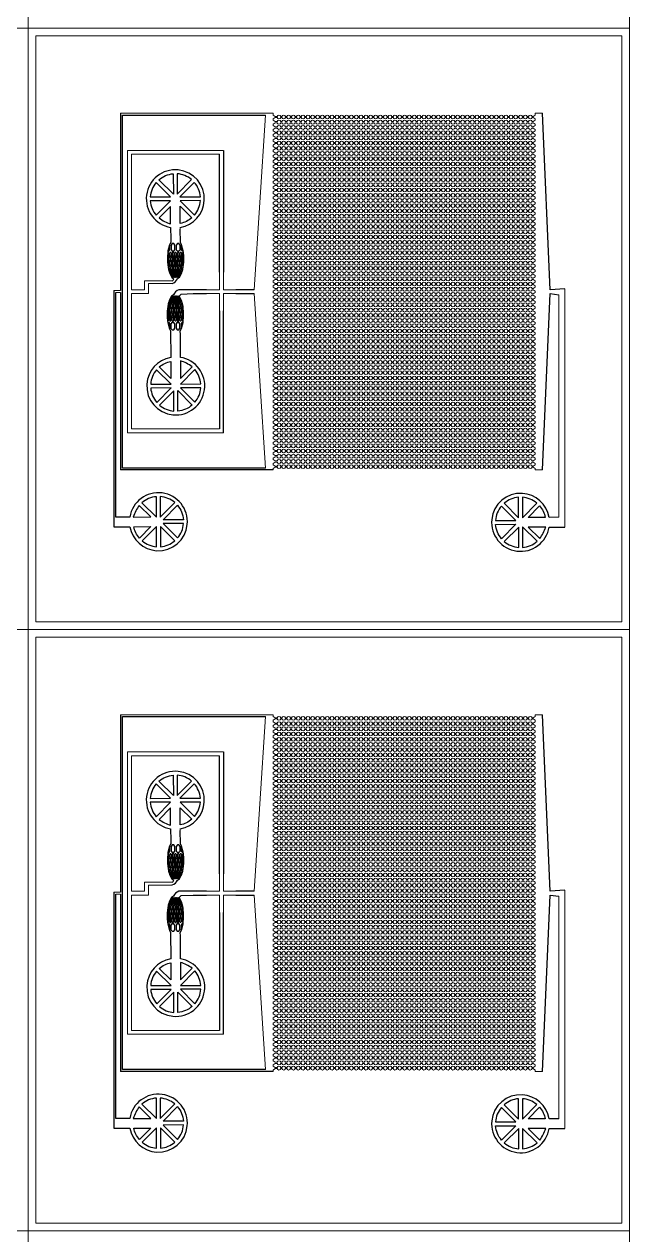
# Model space of a CAD drawing. Extents: x 4056 to 105656, y 4120 to 105720.
# Drawn here: x 23536 to 39093, y 39020 to 70333 of the extents above; entities that cross this region are included whole.
import ezdxf

# ---------------------------------------------------------------- set-up
doc = ezdxf.new("R2010")
doc.units = 13
doc.header["$MEASUREMENT"] = 0
doc.layers.add('Main Layer', color=7, linetype='Continuous', lineweight=0)

# ---------------------------------------------------------------- blocks, each defined once
blk = doc.blocks.new('*U125')
at = {"lineweight": 0}
for p, q in [((48, 15), (77, 15)), ((48, -15), (77, -15))]:
    blk.add_line(p, q, dxfattribs=at)
for start, end in [(17.4576, 162.5424), (197.4576, 342.5424)]:
    blk.add_arc((0, 0), 50, start, end, dxfattribs=at)
blk = doc.blocks.new('*U126')
at = {"color": 0, "linetype": 'ByBlock', "lineweight": -2, "transparency": 16777216}
for p in [(0, 0), (125, 0), (250, 0), (375, 0), (500, 0), (625, 0), (750, 0), (875, 0), (1000, 0), (1125, 0), (1250, 0), (1375, 0), (1500, 0), (1625, 0), (1750, 0), (1875, 0), (2000, 0), (2125, 0), (2250, 0), (2375, 0), (2500, 0), (2625, 0), (2750, 0), (2875, 0), (3000, 0), (3125, 0), (3250, 0), (3375, 0), (3500, 0), (3625, 0), (3750, 0), (3875, 0), (4000, 0), (4125, 0), (4250, 0), (4375, 0), (4500, 0), (4625, 0), (4750, 0), (4875, 0), (5000, 0), (5125, 0), (5250, 0), (5375, 0), (5500, 0), (5625, 0), (5750, 0), (5875, 0), (6000, 0), (6125, 0), (6250, 0), (6375, 0), (6500, 0)]:
    blk.add_blockref('*U125', p, dxfattribs=at)
blk = doc.blocks.new('*U123')
at = {"lineweight": 0}
for p, q in [((-148, -355), (-98, -390)), ((-148, -455), (-98, -420)), ((-148, -490), (-148, -455)), ((-48, -390), (-98, -390)), ((-48, -420), (-98, -420)), ((6627, -355), (6577, -390)), ((6627, -455), (6577, -420)), ((6627, -490), (6627, -455))]:
    blk.add_line(p, q, dxfattribs=at)
blk.add_blockref('*U126', (0, -405), dxfattribs=at)
blk = doc.blocks.new('*U124')
at = {"color": 0, "linetype": 'ByBlock', "lineweight": -2, "transparency": 16777216}
for p in [(0, 9045), (0, 8910), (0, 8775), (0, 8640), (0, 8505), (0, 8370), (0, 8235), (0, 8100), (0, 7965), (0, 7830), (0, 7695), (0, 7560), (0, 7425), (0, 7290), (0, 7155), (0, 7020), (0, 6885), (0, 6750), (0, 6615), (0, 6480), (0, 6345), (0, 6210), (0, 6075), (0, 5940), (0, 5805), (0, 5670), (0, 5535), (0, 5400), (0, 5265), (0, 5130), (0, 4995), (0, 4860), (0, 4725), (0, 4590), (0, 4455), (0, 4320), (0, 4185), (0, 4050), (0, 3915), (0, 3780), (0, 3645), (0, 3510), (0, 3375), (0, 3240), (0, 3105), (0, 2970), (0, 2835), (0, 2700), (0, 2565), (0, 2430), (0, 2295), (0, 2160), (0, 2025), (0, 1890), (0, 1755), (0, 1620), (0, 1485), (0, 1350), (0, 1215), (0, 1080), (0, 945), (0, 810), (0, 675), (0, 540), (0, 405), (0, 270), (0, 135), (0, 0)]:
    blk.add_blockref('*U123', p, dxfattribs=at)
blk = doc.blocks.new('*U130')
at = {"lineweight": 0}
for p, q in [((48, 15), (77, 15)), ((48, -15), (77, -15))]:
    blk.add_line(p, q, dxfattribs=at)
for start, end in [(17.4576, 162.5424), (197.4576, 342.5424)]:
    blk.add_arc((0, 0), 50, start, end, dxfattribs=at)
blk = doc.blocks.new('*U131')
at = {"color": 0, "linetype": 'ByBlock', "lineweight": -2, "transparency": 16777216}
for p in [(0, 0), (125, 0), (250, 0), (375, 0), (500, 0), (625, 0), (750, 0), (875, 0), (1000, 0), (1125, 0), (1250, 0), (1375, 0), (1500, 0), (1625, 0), (1750, 0), (1875, 0), (2000, 0), (2125, 0), (2250, 0), (2375, 0), (2500, 0), (2625, 0), (2750, 0), (2875, 0), (3000, 0), (3125, 0), (3250, 0), (3375, 0), (3500, 0), (3625, 0), (3750, 0), (3875, 0), (4000, 0), (4125, 0), (4250, 0), (4375, 0), (4500, 0), (4625, 0), (4750, 0), (4875, 0), (5000, 0), (5125, 0), (5250, 0), (5375, 0), (5500, 0), (5625, 0), (5750, 0), (5875, 0), (6000, 0), (6125, 0), (6250, 0), (6375, 0), (6500, 0)]:
    blk.add_blockref('*U130', p, dxfattribs=at)
blk = doc.blocks.new('*U128')
at = {"lineweight": 0}
for p, q in [((-148, -355), (-98, -390)), ((-148, -455), (-98, -420)), ((-148, -490), (-148, -455)), ((-48, -390), (-98, -390)), ((-48, -420), (-98, -420)), ((6627, -355), (6577, -390)), ((6627, -455), (6577, -420)), ((6627, -490), (6627, -455))]:
    blk.add_line(p, q, dxfattribs=at)
blk.add_blockref('*U131', (0, -405), dxfattribs=at)
blk = doc.blocks.new('*U129')
at = {"color": 0, "linetype": 'ByBlock', "lineweight": -2, "transparency": 16777216}
for p in [(0, 9045), (0, 8910), (0, 8775), (0, 8640), (0, 8505), (0, 8370), (0, 8235), (0, 8100), (0, 7965), (0, 7830), (0, 7695), (0, 7560), (0, 7425), (0, 7290), (0, 7155), (0, 7020), (0, 6885), (0, 6750), (0, 6615), (0, 6480), (0, 6345), (0, 6210), (0, 6075), (0, 5940), (0, 5805), (0, 5670), (0, 5535), (0, 5400), (0, 5265), (0, 5130), (0, 4995), (0, 4860), (0, 4725), (0, 4590), (0, 4455), (0, 4320), (0, 4185), (0, 4050), (0, 3915), (0, 3780), (0, 3645), (0, 3510), (0, 3375), (0, 3240), (0, 3105), (0, 2970), (0, 2835), (0, 2700), (0, 2565), (0, 2430), (0, 2295), (0, 2160), (0, 2025), (0, 1890), (0, 1755), (0, 1620), (0, 1485), (0, 1350), (0, 1215), (0, 1080), (0, 945), (0, 810), (0, 675), (0, 540), (0, 405), (0, 270), (0, 135), (0, 0)]:
    blk.add_blockref('*U128', p, dxfattribs=at)

msp = doc.modelspace()

# ---------------------------------------------------------------- linework, layer by layer
at = {"lineweight": 0}
for p, q in [((23836, 54876), (23836, 70033)), ((38993, 70033), (23836, 70033)), ((38993, 54876), (38993, 70033)), ((26030, 68028), (29975, 68028)), ((29774, 67978), (29483, 63466)), ((29975, 67983), (29975, 68028)), ((36750, 67983), (36750, 68028)), ((36769, 68028), (36750, 68028)), ((36769, 68028), (36938, 68028)), ((28686, 67069), (26209, 67069)), ((26209, 67069), (26209, 63272)), ((28586, 66969), (26309, 66969)), ((26309, 66969), (26309, 63466)), ((27573, 65031), (27572, 65078)), ((28586, 63466), (28586, 63915)), ((28686, 63915), (28686, 63466)), ((26646, 63466), (26646, 63698)), ((27359, 63698), (26646, 63698)), ((27365, 63624), (26746, 63624)), ((26746, 63366), (26746, 63624)), ((25856, 63441), (26030, 63441)), ((25906, 63391), (26030, 63391)), ((26209, 59763), (26209, 63272)), ((26309, 63466), (26646, 63466)), ((26309, 59863), (26309, 63366)), ((26746, 63366), (26309, 63366)), ((28251, 63466), (28586, 63466)), ((28251, 63366), (28586, 63366)), ((28586, 62916), (28586, 63366)), ((28686, 63466), (29006, 63466)), ((28686, 63366), (29006, 63366)), ((28686, 63366), (28686, 62916)), ((29483, 63366), (29774, 58853)), ((37136, 63366), (37136, 63366)), ((37361, 63335), (37361, 57578)), ((37513, 63487), (37513, 57323)), ((28586, 59863), (26309, 59863)), ((28686, 59763), (26209, 59763)), ((36750, 58803), (36938, 58803)), ((38993, 54876), (23836, 54876)), ((23836, 39320), (23836, 54476)), ((38993, 54476), (23836, 54476)), ((38993, 39320), (38993, 54476)), ((26030, 52472), (29975, 52472)), ((29774, 52422), (29483, 47909)), ((29975, 52427), (29975, 52472)), ((36750, 52427), (36750, 52472)), ((36769, 52472), (36750, 52472)), ((36769, 52472), (36938, 52472)), ((28686, 51512), (26209, 51512)), ((26209, 51512), (26209, 47716)), ((28586, 51412), (26309, 51412)), ((26309, 51412), (26309, 47909)), ((27573, 49475), (27572, 49521)), ((28586, 47909), (28586, 48359)), ((28686, 48359), (28686, 47909)), ((26309, 47909), (26646, 47909)), ((26646, 47909), (26646, 48142)), ((27359, 48142), (26646, 48142)), ((27365, 48067), (26746, 48067)), ((26746, 47809), (26746, 48067)), ((28251, 47909), (28586, 47909)), ((28686, 47909), (29006, 47909)), ((37513, 47931), (37513, 41767)), ((25856, 47884), (26030, 47884)), ((25906, 47834), (26030, 47834)), ((26209, 44206), (26209, 47716)), ((26309, 44306), (26309, 47809)), ((26746, 47809), (26309, 47809)), ((28251, 47809), (28586, 47809)), ((28586, 47360), (28586, 47809)), ((28686, 47809), (29006, 47809)), ((28686, 47809), (28686, 47360)), ((29483, 47809), (29774, 43297)), ((37136, 47809), (37136, 47809)), ((37361, 47778), (37361, 42022)), ((28686, 44206), (26209, 44206)), ((28586, 44306), (26309, 44306)), ((36750, 43247), (36938, 43247)), ((38993, 39320), (23836, 39320))]:
    msp.add_line(p, q, dxfattribs=at)
for p, q in [((26030, 68028), (26030, 63441)), ((26080, 58853), (26080, 67978)), ((26080, 67978), (29774, 67978)), ((37136, 63466), (36938, 68028)), ((28686, 67069), (28686, 63915)), ((28586, 63915), (28586, 66969)), ((27323, 65077), (27324, 64781)), ((27574, 64689), (27573, 65031)), ((27294, 64629), (27252, 64468)), ((27324, 64688), (27294, 64629)), ((27324, 64781), (27324, 64688)), ((27606, 64630), (27574, 64689)), ((27649, 64470), (27606, 64630)), ((27248, 64428), (27239, 64328)), ((27239, 64328), (27239, 64196)), ((27239, 64196), (27248, 64096)), ((27252, 64468), (27248, 64428)), ((27653, 64430), (27649, 64470)), ((27663, 64330), (27653, 64430)), ((27656, 64098), (27664, 64198)), ((27664, 64198), (27663, 64330)), ((27248, 64096), (27255, 64060)), ((27255, 64060), (27270, 63980)), ((27270, 63980), (27276, 63958)), ((27276, 63958), (27290, 63914)), ((27290, 63914), (27296, 63898)), ((27296, 63898), (27310, 63866)), ((27597, 63867), (27611, 63899)), ((27611, 63899), (27616, 63916)), ((27616, 63916), (27629, 63960)), ((27629, 63960), (27635, 63982)), ((27635, 63982), (27650, 64062)), ((27650, 64062), (27656, 64098)), ((27310, 63866), (27353, 63785)), ((27353, 63785), (27404, 63750)), ((27504, 63751), (27554, 63787)), ((27554, 63787), (27597, 63867)), ((25856, 63441), (25856, 57334)), ((25906, 57584), (25906, 63391)), ((26030, 63391), (26030, 58803)), ((27344, 63300), (27301, 63220)), ((27394, 63337), (27344, 63300)), ((27875, 63466), (27533, 63464)), ((27545, 63302), (27597, 63354)), ((27588, 63222), (27545, 63302)), ((27597, 63354), (27905, 63366)), ((27975, 63466), (27875, 63466)), ((27905, 63366), (28251, 63366)), ((28251, 63466), (27975, 63466)), ((29483, 63466), (29006, 63466)), ((29006, 63366), (29483, 63366)), ((36938, 58803), (37136, 63366)), ((37513, 63487), (37136, 63466)), ((37136, 63366), (37361, 63335)), ((27242, 62989), (27233, 62889)), ((27248, 63025), (27242, 62989)), ((27263, 63105), (27248, 63025)), ((27268, 63128), (27263, 63105)), ((27282, 63172), (27268, 63128)), ((27287, 63188), (27282, 63172)), ((27301, 63220), (27287, 63188)), ((27602, 63190), (27588, 63222)), ((27608, 63173), (27602, 63190)), ((27621, 63130), (27608, 63173)), ((27627, 63107), (27621, 63130)), ((27643, 63027), (27627, 63107)), ((27649, 62991), (27643, 63027)), ((27659, 62891), (27649, 62991)), ((27233, 62889), (27235, 62757)), ((27235, 62757), (27245, 62657)), ((27245, 62657), (27249, 62617)), ((27646, 62619), (27650, 62659)), ((27650, 62659), (27659, 62759)), ((27659, 62759), (27659, 62891)), ((28586, 62916), (28586, 59863)), ((28686, 59763), (28686, 62916)), ((27249, 62617), (27292, 62457)), ((27292, 62457), (27323, 62398)), ((27323, 62398), (27327, 61714)), ((27573, 62400), (27604, 62458)), ((27574, 62307), (27573, 62400)), ((27604, 62458), (27646, 62619)), ((27577, 61715), (27574, 62307)), ((29975, 58803), (26030, 58803)), ((29774, 58853), (26080, 58853)), ((25856, 57334), (26268, 57336)), ((26266, 57586), (25906, 57584)), ((37361, 57578), (37112, 57577)), ((37113, 57327), (37513, 57323)), ((26030, 52472), (26030, 47884)), ((26080, 43297), (26080, 52422)), ((26080, 52422), (29774, 52422)), ((37136, 47909), (36938, 52472)), ((28586, 48359), (28586, 51412)), ((28686, 51512), (28686, 48359)), ((27323, 49520), (27324, 49225)), ((27574, 49133), (27573, 49475)), ((27324, 49225), (27324, 49132)), ((27248, 48872), (27239, 48772)), ((27252, 48912), (27248, 48872)), ((27294, 49073), (27252, 48912)), ((27324, 49132), (27294, 49073)), ((27606, 49074), (27574, 49133)), ((27649, 48914), (27606, 49074)), ((27653, 48874), (27649, 48914)), ((27663, 48774), (27653, 48874)), ((27239, 48772), (27239, 48640)), ((27239, 48640), (27248, 48540)), ((27248, 48540), (27255, 48504)), ((27650, 48506), (27656, 48542)), ((27656, 48542), (27664, 48642)), ((27664, 48642), (27663, 48774)), ((27255, 48504), (27270, 48424)), ((27270, 48424), (27276, 48402)), ((27276, 48402), (27290, 48358)), ((27290, 48358), (27296, 48341)), ((27296, 48341), (27310, 48309)), ((27310, 48309), (27353, 48229)), ((27353, 48229), (27404, 48194)), ((27504, 48194), (27554, 48231)), ((27554, 48231), (27597, 48311)), ((27597, 48311), (27611, 48343)), ((27611, 48343), (27616, 48359)), ((27616, 48359), (27629, 48403)), ((27629, 48403), (27635, 48426)), ((27635, 48426), (27650, 48506)), ((27875, 47909), (27533, 47908)), ((27975, 47909), (27875, 47909)), ((28251, 47909), (27975, 47909)), ((29483, 47909), (29006, 47909)), ((37513, 47931), (37136, 47909)), ((25856, 47884), (25856, 41778)), ((25906, 42028), (25906, 47834)), ((26030, 47834), (26030, 43247)), ((27282, 47615), (27268, 47572)), ((27287, 47632), (27282, 47615)), ((27301, 47664), (27287, 47632)), ((27344, 47744), (27301, 47664)), ((27394, 47780), (27344, 47744)), ((27545, 47746), (27597, 47798)), ((27588, 47666), (27545, 47746)), ((27602, 47633), (27588, 47666)), ((27597, 47798), (27905, 47809)), ((27608, 47617), (27602, 47633)), ((27621, 47573), (27608, 47617)), ((27905, 47809), (28251, 47809)), ((29006, 47809), (29483, 47809)), ((36938, 43247), (37136, 47809)), ((37136, 47809), (37361, 47778)), ((27242, 47433), (27233, 47333)), ((27233, 47333), (27235, 47201)), ((27248, 47469), (27242, 47433)), ((27263, 47549), (27248, 47469)), ((27268, 47572), (27263, 47549)), ((27627, 47551), (27621, 47573)), ((27643, 47471), (27627, 47551)), ((27649, 47435), (27643, 47471)), ((27659, 47335), (27649, 47435)), ((27659, 47203), (27659, 47335)), ((28586, 47360), (28586, 44306)), ((28686, 44206), (28686, 47360)), ((27235, 47201), (27245, 47101)), ((27245, 47101), (27249, 47061)), ((27249, 47061), (27292, 46901)), ((27604, 46902), (27646, 47063)), ((27646, 47063), (27650, 47103)), ((27650, 47103), (27659, 47203)), ((27292, 46901), (27323, 46842)), ((27323, 46842), (27327, 46158)), ((27573, 46843), (27604, 46902)), ((27574, 46750), (27573, 46843)), ((27577, 46159), (27574, 46750)), ((29975, 43247), (26030, 43247)), ((29774, 43297), (26080, 43297)), ((26266, 42029), (25906, 42028)), ((37361, 42022), (37112, 42020)), ((25856, 41778), (26268, 41779)), ((37113, 41770), (37513, 41767))]:
    msp.add_line(p, q)
for points in [[(23636, 85789), (39193, 85789), (39193, 70233), (23636, 70233)], [(8080, 70233), (23636, 70233), (23636, 54676), (8080, 54676)], [(23636, 70233), (39193, 70233), (39193, 54676), (23636, 54676)], [(8080, 54676), (23636, 54676), (23636, 39120), (8080, 39120)], [(23636, 54676), (39193, 54676), (39193, 39120), (23636, 39120)], [(23636, 39120), (39193, 39120), (39193, 23564), (23636, 23564)]]:
    msp.add_lwpolyline(points, close=True, dxfattribs=at)
for points in [[(27391, 66465), (27393, 65937), (27017, 66310), (27019, 66308, -0.159174), (27391, 66465, 3734.089472)], [(27491, 66465), (27493, 65938), (27864, 66312, 0.159174), (27491, 66465, -3734.089472)], [(26948, 66237, 0.159174), (26796, 65864), (27323, 65866), (26947, 66239), (26948, 66237)], [(27935, 66242), (27564, 65867), (28092, 65870, 0.159174), (27935, 66242, 0.000114)], [(26952, 65391), (27323, 65766), (26796, 65764, 0.159174), (26952, 65391, -0.000581)], [(27940, 65396, 0.159174), (28092, 65770), (27565, 65767), (27940, 65396)], [(27322, 65168), (27320, 65620), (27023, 65321, 0.092093), (27322, 65168, 1291.273736)], [(27572, 65179), (27570, 65622), (27869, 65325, -0.129437), (27572, 65179, 5438.346978)], [(26960, 61395, 0.159174), (26807, 61022), (27334, 61024), (26960, 61395)], [(27327, 61612), (27329, 61170), (27030, 61467, -0.129437), (27327, 61612, 5438.346978)], [(27947, 61400), (27576, 61026), (28103, 61028, 0.159174), (27947, 61400, -0.000581)], [(27577, 61624), (27579, 61171), (27876, 61471, 0.092093), (27577, 61624, 1291.273736)], [(26964, 60550), (27335, 60924), (26808, 60922, 0.159174), (26964, 60550, 0.000114)], [(27409, 60327), (27406, 60854), (27035, 60479, 0.159174), (27409, 60327, -3734.089472)], [(27509, 60327), (27506, 60855), (27882, 60482), (27881, 60483, -0.159174), (27509, 60327, 3734.089472)], [(27951, 60555, 0.159174), (28104, 60928), (27576, 60926), (27952, 60553), (27951, 60555)], [(26581, 57956), (26956, 57585), (26953, 58112, 0.159174), (26581, 57956, -0.000581)], [(27427, 57960, 0.159174), (27053, 58113), (27056, 57585), (27428, 57961), (27427, 57960)], [(35947, 57940), (36322, 57569), (36319, 58096, 0.159174), (35947, 57940, 0.000114)], [(36793, 57944, 0.159174), (36419, 58096), (36422, 57569), (36793, 57944)], [(26358, 57586), (26810, 57588), (26511, 57885, 0.092093), (26358, 57586, 1291.273736)], [(27654, 57517), (27127, 57515), (27499, 57891), (27498, 57890, -0.159174), (27654, 57517, 3734.089472)], [(35724, 57495), (36252, 57497), (35877, 57869, 0.159174), (35724, 57495, -3734.089472)], [(37010, 57576), (36568, 57574), (36864, 57873, -0.129437), (37010, 57576, 5438.346978)], [(26369, 57336), (26811, 57338), (26515, 57039, -0.129437), (26369, 57336, 5438.346978)], [(26586, 56969, 0.159174), (26960, 56816), (26957, 57343), (26586, 56969)], [(27432, 56973), (27057, 57344), (27060, 56816, 0.159174), (27432, 56973, 0.000114)], [(27655, 57417), (27127, 57415), (27502, 57044, 0.159174), (27655, 57417, -3734.089472)], [(35725, 57395), (36252, 57397), (35880, 57021), (35881, 57023, -0.159174), (35725, 57395, 3734.089472)], [(35952, 56952, 0.159174), (36326, 56800), (36323, 57327), (35951, 56951), (35952, 56952)], [(36798, 56957), (36423, 57328), (36426, 56800, 0.159174), (36798, 56957, -0.000581)], [(37021, 57326), (36569, 57324), (36868, 57028, 0.092093), (37021, 57326, 1291.273736)], [(27391, 50908), (27393, 50381), (27017, 50753), (27019, 50752, -0.159174), (27391, 50908, 3734.089472)], [(27491, 50909), (27493, 50381), (27864, 50756, 0.159174), (27491, 50909, -3734.089472)], [(26948, 50681, 0.159174), (26796, 50307), (27323, 50310), (26947, 50682), (26948, 50681)], [(27935, 50686), (27564, 50311), (28092, 50314, 0.159174), (27935, 50686, 0.000114)], [(26952, 49835), (27323, 50210), (26796, 50207, 0.159174), (26952, 49835, -0.000581)], [(27940, 49840, 0.159174), (28092, 50214), (27565, 50211), (27940, 49840)], [(27322, 49612), (27320, 50064), (27023, 49765, 0.092093), (27322, 49612, 1291.273736)], [(27572, 49623), (27570, 50065), (27869, 49769, -0.129437), (27572, 49623, 5438.346978)], [(27327, 46056), (27329, 45614), (27030, 45910, -0.129437), (27327, 46056, 5438.346978)], [(27577, 46067), (27579, 45615), (27876, 45914, 0.092093), (27577, 46067, 1291.273736)], [(26960, 45839, 0.159174), (26807, 45466), (27334, 45468), (26960, 45839)], [(27947, 45844), (27576, 45469), (28103, 45472, 0.159174), (27947, 45844, -0.000581)], [(26964, 44993), (27335, 45368), (26808, 45366, 0.159174), (26964, 44993, 0.000114)], [(27409, 44770), (27406, 45298), (27035, 44923, 0.159174), (27409, 44770, -3734.089472)], [(27509, 44771), (27506, 45298), (27882, 44926), (27881, 44927, -0.159174), (27509, 44771, 3734.089472)], [(27951, 44998, 0.159174), (28104, 45372), (27576, 45369), (27952, 44997), (27951, 44998)], [(26358, 42030), (26810, 42032), (26511, 42328, 0.092093), (26358, 42030, 1291.273736)], [(26581, 42399), (26956, 42028), (26953, 42556, 0.159174), (26581, 42399, -0.000581)], [(27427, 42404, 0.159174), (27053, 42556), (27056, 42029), (27428, 42405), (27427, 42404)], [(27654, 41961), (27127, 41959), (27499, 42335), (27498, 42333, -0.159174), (27654, 41961, 3734.089472)], [(35724, 41939), (36252, 41941), (35877, 42312, 0.159174), (35724, 41939, -3734.089472)], [(35947, 42383), (36322, 42012), (36319, 42540, 0.159174), (35947, 42383, 0.000114)], [(36793, 42387, 0.159174), (36419, 42540), (36422, 42013), (36793, 42387)], [(37010, 42020), (36568, 42018), (36864, 42317, -0.129437), (37010, 42020, 5438.346978)], [(26369, 41780), (26811, 41782), (26515, 41483, -0.129437), (26369, 41780, 5438.346978)], [(26586, 41412, 0.159174), (26960, 41260), (26957, 41787), (26586, 41412)], [(27432, 41416), (27057, 41787), (27060, 41260, 0.159174), (27432, 41416, 0.000114)], [(27655, 41861), (27127, 41859), (27502, 41487, 0.159174), (27655, 41861, -3734.089472)], [(35725, 41839), (36252, 41841), (35880, 41465), (35881, 41466, -0.159174), (35725, 41839, 3734.089472)], [(35952, 41396, 0.159174), (36326, 41243), (36323, 41771), (35951, 41395), (35952, 41396)], [(36798, 41400), (36423, 41771), (36426, 41244, 0.159174), (36798, 41400, -0.000581)], [(37021, 41770), (36569, 41768), (36868, 41471, 0.092093), (37021, 41770, 1291.273736)]]:
    msp.add_lwpolyline(points, format="xyb", close=True)
for points in [[(27302, 64621), (27261, 64460), (27272, 64460), (27302, 64500)], [(27334, 64620), (27334, 64500), (27364, 64460), (27404, 64460), (27434, 64501), (27434, 64621), (27404, 64660), (27364, 64660)], [(27466, 64621), (27466, 64501), (27496, 64461), (27536, 64461), (27566, 64501), (27566, 64621), (27536, 64661), (27496, 64661)], [(27598, 64622), (27640, 64462), (27628, 64461), (27598, 64501)], [(27278, 64348), (27278, 64408), (27263, 64428), (27256, 64428), (27247, 64328), (27263, 64328)], [(27247, 64328), (27263, 64328)], [(27279, 64176), (27279, 64116), (27264, 64096), (27256, 64096), (27247, 64196), (27264, 64196)], [(27276, 64312), (27261, 64292), (27262, 64232), (27277, 64212), (27297, 64212), (27312, 64232), (27311, 64292), (27296, 64312)], [(27272, 64460), (27269, 64460)], [(27297, 64212), (27277, 64212)], [(27309, 64428), (27294, 64408), (27294, 64348), (27309, 64328), (27329, 64329), (27344, 64349), (27344, 64409), (27329, 64429)], [(27310, 64196), (27295, 64176), (27295, 64116), (27310, 64096), (27330, 64097), (27345, 64117), (27345, 64177), (27330, 64197)], [(27329, 64329), (27309, 64328)], [(27342, 64313), (27327, 64293), (27328, 64233), (27343, 64213), (27363, 64213), (27378, 64233), (27377, 64293), (27362, 64313)], [(27363, 64213), (27343, 64213)], [(27375, 64429), (27360, 64409), (27360, 64349), (27375, 64329), (27395, 64329), (27410, 64349), (27410, 64409), (27395, 64429)], [(27376, 64197), (27361, 64177), (27361, 64117), (27376, 64097), (27396, 64097), (27411, 64117), (27411, 64177), (27396, 64197)], [(27404, 64460), (27364, 64460)], [(27395, 64329), (27375, 64329)], [(27408, 64313), (27393, 64293), (27394, 64233), (27409, 64213), (27429, 64213), (27444, 64233), (27443, 64293), (27428, 64313)], [(27429, 64213), (27409, 64213)], [(27441, 64429), (27426, 64409), (27426, 64349), (27441, 64329), (27461, 64329), (27476, 64349), (27476, 64409), (27461, 64429)], [(27442, 64197), (27427, 64177), (27427, 64117), (27442, 64097), (27462, 64097), (27477, 64117), (27477, 64177), (27462, 64197)], [(27461, 64329), (27441, 64329)], [(27474, 64313), (27459, 64293), (27460, 64233), (27475, 64213), (27495, 64213), (27510, 64233), (27509, 64293), (27494, 64313)], [(27495, 64213), (27475, 64213)], [(27507, 64429), (27492, 64409), (27492, 64349), (27507, 64329), (27527, 64329), (27542, 64350), (27542, 64410), (27527, 64429)], [(27508, 64197), (27493, 64177), (27493, 64117), (27508, 64097), (27528, 64097), (27543, 64118), (27543, 64178), (27528, 64197)], [(27536, 64461), (27496, 64461)], [(27527, 64329), (27507, 64329)], [(27540, 64314), (27525, 64293), (27526, 64233), (27541, 64214), (27561, 64214), (27576, 64234), (27575, 64294), (27560, 64314)], [(27561, 64214), (27541, 64214)], [(27573, 64430), (27558, 64410), (27558, 64350), (27573, 64330), (27593, 64330), (27608, 64350), (27608, 64410), (27593, 64430)], [(27574, 64198), (27559, 64178), (27559, 64118), (27574, 64098), (27594, 64098), (27609, 64118), (27609, 64178), (27594, 64198)], [(27593, 64330), (27573, 64330)], [(27606, 64314), (27591, 64294), (27592, 64234), (27607, 64214), (27627, 64214), (27642, 64234), (27641, 64294), (27626, 64314)], [(27627, 64214), (27607, 64214)], [(27624, 64410), (27624, 64350), (27639, 64330), (27655, 64330), (27645, 64430), (27639, 64430)], [(27625, 64178), (27625, 64118), (27640, 64098), (27648, 64098), (27656, 64198), (27640, 64198)], [(27628, 64461), (27632, 64462)], [(27639, 64330), (27655, 64330)], [(27297, 64080), (27277, 64080), (27263, 64060), (27278, 63980), (27298, 63980), (27313, 64000), (27313, 64060)], [(27278, 63980), (27298, 63980)], [(27316, 63958), (27309, 63948), (27309, 63918), (27317, 63908), (27327, 63908), (27334, 63918), (27334, 63948), (27326, 63958)], [(27330, 64097), (27310, 64096)], [(27327, 63908), (27317, 63908)], [(27333, 63900), (27326, 63890), (27326, 63860), (27333, 63850), (27343, 63850), (27351, 63860), (27351, 63890), (27343, 63900)], [(27343, 64081), (27329, 64061), (27329, 64001), (27344, 63981), (27364, 63981), (27379, 64001), (27379, 64061), (27363, 64081)], [(27349, 63958), (27342, 63948), (27342, 63918), (27350, 63908), (27360, 63908), (27367, 63918), (27367, 63948), (27359, 63958)], [(27364, 63981), (27344, 63981)], [(27360, 63908), (27350, 63908)], [(27366, 63900), (27359, 63890), (27359, 63860), (27366, 63850), (27376, 63850), (27384, 63860), (27384, 63890), (27376, 63900)], [(27382, 63958), (27375, 63948), (27375, 63918), (27383, 63908), (27393, 63908), (27400, 63918), (27400, 63948), (27392, 63958)], [(27396, 64097), (27376, 64097)], [(27393, 63908), (27383, 63908)], [(27399, 63900), (27392, 63890), (27392, 63860), (27399, 63850), (27409, 63850), (27417, 63860), (27417, 63890), (27409, 63900)], [(27409, 64081), (27395, 64061), (27395, 64001), (27410, 63981), (27430, 63981), (27445, 64001), (27445, 64061), (27429, 64081)], [(27415, 63958), (27408, 63948), (27408, 63918), (27416, 63908), (27426, 63909), (27433, 63919), (27433, 63949), (27425, 63959)], [(27430, 63981), (27410, 63981)], [(27426, 63909), (27416, 63908)], [(27432, 63901), (27425, 63891), (27425, 63861), (27432, 63851), (27442, 63851), (27450, 63861), (27450, 63891), (27442, 63901)], [(27448, 63959), (27441, 63949), (27441, 63919), (27449, 63909), (27459, 63909), (27466, 63919), (27466, 63949), (27458, 63959)], [(27462, 64097), (27442, 64097)], [(27459, 63909), (27449, 63909)], [(27465, 63901), (27458, 63891), (27458, 63861), (27465, 63851), (27475, 63851), (27483, 63861), (27483, 63891), (27475, 63901)], [(27475, 64081), (27461, 64061), (27461, 64001), (27476, 63981), (27496, 63981), (27511, 64001), (27511, 64061), (27495, 64081)], [(27481, 63959), (27474, 63949), (27474, 63919), (27482, 63909), (27492, 63909), (27499, 63919), (27499, 63949), (27491, 63959)], [(27496, 63981), (27476, 63981)], [(27492, 63909), (27482, 63909)], [(27498, 63901), (27491, 63891), (27491, 63861), (27498, 63851), (27508, 63851), (27516, 63861), (27516, 63891), (27508, 63901)], [(27514, 63959), (27507, 63949), (27507, 63919), (27515, 63909), (27525, 63909), (27532, 63919), (27532, 63949), (27524, 63959)], [(27528, 64097), (27508, 64097)], [(27525, 63909), (27515, 63909)], [(27531, 63901), (27524, 63891), (27524, 63861), (27531, 63851), (27541, 63851), (27549, 63861), (27549, 63891), (27541, 63901)], [(27541, 64082), (27527, 64061), (27527, 64001), (27542, 63982), (27562, 63982), (27577, 64002), (27577, 64062), (27561, 64082)], [(27547, 63959), (27540, 63949), (27540, 63919), (27548, 63909), (27558, 63909), (27565, 63919), (27565, 63949), (27557, 63959)], [(27562, 63982), (27542, 63982)], [(27558, 63909), (27548, 63909)], [(27564, 63901), (27557, 63891), (27557, 63861), (27564, 63851), (27574, 63851), (27582, 63861), (27582, 63891), (27574, 63901)], [(27580, 63959), (27573, 63949), (27573, 63919), (27581, 63909), (27591, 63909), (27598, 63919), (27598, 63949), (27590, 63959)], [(27594, 64098), (27574, 64098)], [(27591, 63909), (27581, 63909)], [(27627, 64082), (27607, 64082), (27593, 64062), (27593, 64002), (27608, 63982), (27627, 63982), (27643, 64062)], [(27627, 63982), (27608, 63982)], [(27640, 64098), (27648, 64098)], [(27343, 63850), (27333, 63850)], [(27368, 63802), (27368, 63832), (27360, 63842), (27350, 63842), (27343, 63832), (27361, 63794)], [(27376, 63850), (27366, 63850)], [(27383, 63842), (27376, 63832), (27376, 63802), (27383, 63792), (27393, 63792), (27401, 63802), (27401, 63832), (27393, 63842)], [(27393, 63792), (27383, 63792)], [(27409, 63850), (27399, 63850)], [(27416, 63842), (27409, 63832), (27409, 63802), (27416, 63792), (27426, 63793), (27434, 63803), (27434, 63833), (27426, 63843)], [(27426, 63793), (27416, 63792)], [(27442, 63851), (27432, 63851)], [(27449, 63843), (27442, 63833), (27442, 63803), (27449, 63793), (27459, 63793), (27467, 63803), (27467, 63833), (27459, 63843)], [(27459, 63793), (27449, 63793)], [(27475, 63851), (27465, 63851)], [(27482, 63843), (27475, 63833), (27475, 63803), (27482, 63793), (27492, 63793), (27500, 63803), (27500, 63833), (27492, 63843)], [(27492, 63793), (27482, 63793)], [(27508, 63851), (27498, 63851)], [(27515, 63843), (27508, 63833), (27508, 63803), (27515, 63793), (27525, 63793), (27533, 63803), (27533, 63833), (27525, 63843)], [(27525, 63793), (27515, 63793)], [(27541, 63851), (27531, 63851)], [(27541, 63803), (27547, 63795), (27566, 63833), (27558, 63843), (27548, 63843), (27541, 63833)], [(27574, 63851), (27564, 63851)], [(27357, 63284), (27351, 63292), (27332, 63254), (27340, 63244), (27350, 63244), (27357, 63254)], [(27383, 63244), (27390, 63254), (27390, 63284), (27383, 63294), (27373, 63294), (27365, 63284), (27365, 63254), (27373, 63244)], [(27373, 63294), (27383, 63294)], [(27416, 63245), (27423, 63255), (27423, 63285), (27416, 63295), (27406, 63295), (27398, 63285), (27398, 63255), (27406, 63245)], [(27406, 63295), (27416, 63295)], [(27449, 63245), (27456, 63255), (27456, 63285), (27449, 63295), (27439, 63295), (27431, 63285), (27431, 63255), (27439, 63245)], [(27439, 63295), (27449, 63295)], [(27482, 63245), (27489, 63255), (27489, 63285), (27482, 63295), (27472, 63295), (27464, 63285), (27464, 63255), (27472, 63245)], [(27472, 63295), (27482, 63295)], [(27515, 63245), (27522, 63255), (27522, 63285), (27515, 63295), (27505, 63295), (27497, 63285), (27497, 63255), (27505, 63245)], [(27505, 63295), (27515, 63295)], [(27530, 63285), (27530, 63255), (27538, 63245), (27548, 63245), (27555, 63255), (27537, 63294)], [(27273, 62909), (27273, 62969), (27257, 62989), (27250, 62989), (27241, 62889), (27258, 62889)], [(27257, 62989), (27250, 62989)], [(27270, 63005), (27290, 63006), (27305, 63026), (27305, 63086), (27290, 63106), (27271, 63105), (27255, 63025)], [(27271, 63105), (27290, 63106)], [(27324, 62890), (27339, 62910), (27339, 62970), (27323, 62990), (27303, 62990), (27289, 62970), (27289, 62910), (27304, 62890)], [(27317, 63128), (27325, 63138), (27325, 63168), (27317, 63178), (27307, 63178), (27300, 63168), (27300, 63138), (27307, 63128)], [(27303, 62990), (27323, 62990)], [(27307, 63178), (27317, 63178)], [(27334, 63186), (27341, 63196), (27341, 63226), (27333, 63236), (27323, 63236), (27316, 63226), (27316, 63196), (27324, 63186)], [(27356, 63006), (27371, 63026), (27371, 63086), (27356, 63106), (27336, 63106), (27321, 63086), (27321, 63026), (27336, 63006)], [(27323, 63236), (27333, 63236)], [(27350, 63128), (27358, 63138), (27358, 63168), (27350, 63178), (27340, 63178), (27333, 63168), (27333, 63138), (27340, 63128)], [(27336, 63106), (27356, 63106)], [(27340, 63178), (27350, 63178)], [(27367, 63186), (27374, 63196), (27374, 63226), (27366, 63236), (27356, 63236), (27349, 63226), (27349, 63196), (27357, 63186)], [(27390, 62890), (27405, 62910), (27405, 62970), (27389, 62990), (27369, 62990), (27355, 62970), (27355, 62910), (27370, 62890)], [(27356, 63236), (27366, 63236)], [(27383, 63128), (27391, 63138), (27391, 63168), (27383, 63178), (27373, 63178), (27366, 63168), (27366, 63138), (27373, 63128)], [(27369, 62990), (27389, 62990)], [(27373, 63178), (27383, 63178)], [(27400, 63187), (27407, 63197), (27407, 63227), (27399, 63237), (27389, 63236), (27382, 63226), (27382, 63196), (27390, 63186)], [(27422, 63006), (27437, 63026), (27437, 63086), (27422, 63106), (27402, 63106), (27387, 63086), (27387, 63026), (27402, 63006)], [(27389, 63236), (27399, 63237)], [(27416, 63129), (27424, 63139), (27424, 63169), (27416, 63179), (27406, 63179), (27399, 63169), (27399, 63139), (27406, 63129)], [(27402, 63106), (27422, 63106)], [(27406, 63179), (27416, 63179)], [(27433, 63187), (27440, 63197), (27440, 63227), (27432, 63237), (27422, 63237), (27415, 63227), (27415, 63197), (27423, 63187)], [(27456, 62890), (27471, 62910), (27471, 62970), (27455, 62990), (27435, 62990), (27421, 62970), (27421, 62910), (27436, 62890)], [(27422, 63237), (27432, 63237)], [(27449, 63129), (27457, 63139), (27457, 63169), (27449, 63179), (27439, 63179), (27432, 63169), (27432, 63139), (27439, 63129)], [(27435, 62990), (27455, 62990)], [(27439, 63179), (27449, 63179)], [(27466, 63187), (27473, 63197), (27473, 63227), (27465, 63237), (27455, 63237), (27448, 63227), (27448, 63197), (27456, 63187)], [(27488, 63007), (27503, 63027), (27503, 63087), (27488, 63107), (27468, 63106), (27453, 63086), (27453, 63026), (27468, 63006)], [(27455, 63237), (27465, 63237)], [(27482, 63129), (27490, 63139), (27490, 63169), (27482, 63179), (27472, 63179), (27465, 63169), (27465, 63139), (27472, 63129)], [(27468, 63106), (27488, 63107)], [(27472, 63179), (27482, 63179)], [(27499, 63187), (27506, 63197), (27506, 63227), (27498, 63237), (27488, 63237), (27481, 63227), (27481, 63197), (27489, 63187)], [(27522, 62891), (27537, 62911), (27537, 62971), (27521, 62991), (27501, 62991), (27487, 62970), (27487, 62910), (27502, 62891)], [(27488, 63237), (27498, 63237)], [(27515, 63129), (27523, 63139), (27523, 63169), (27515, 63179), (27505, 63179), (27498, 63169), (27498, 63139), (27505, 63129)], [(27501, 62991), (27521, 62991)], [(27505, 63179), (27515, 63179)], [(27532, 63187), (27539, 63197), (27539, 63227), (27531, 63237), (27521, 63237), (27514, 63227), (27514, 63197), (27522, 63187)], [(27554, 63007), (27569, 63027), (27569, 63087), (27554, 63107), (27534, 63107), (27519, 63087), (27519, 63027), (27534, 63007)], [(27521, 63237), (27531, 63237)], [(27548, 63129), (27556, 63139), (27556, 63169), (27548, 63179), (27538, 63179), (27531, 63169), (27531, 63139), (27538, 63129)], [(27534, 63107), (27554, 63107)], [(27538, 63179), (27548, 63179)], [(27565, 63187), (27572, 63197), (27572, 63227), (27564, 63237), (27554, 63237), (27547, 63227), (27547, 63197), (27555, 63187)], [(27588, 62891), (27603, 62911), (27603, 62971), (27587, 62991), (27567, 62991), (27553, 62971), (27553, 62911), (27568, 62891)], [(27554, 63237), (27564, 63237)], [(27581, 63129), (27589, 63139), (27589, 63169), (27581, 63179), (27571, 63179), (27564, 63169), (27564, 63139), (27571, 63129)], [(27567, 62991), (27587, 62991)], [(27571, 63179), (27581, 63179)], [(27600, 63007), (27620, 63007), (27635, 63027), (27619, 63107), (27600, 63107), (27585, 63087), (27585, 63027)], [(27619, 63107), (27600, 63107)], [(27619, 62911), (27619, 62971), (27633, 62991), (27641, 62991), (27651, 62891), (27634, 62891)], [(27274, 62677), (27274, 62737), (27259, 62757), (27243, 62757), (27253, 62657), (27259, 62657)], [(27259, 62757), (27243, 62757)], [(27291, 62774), (27306, 62794), (27306, 62854), (27291, 62874), (27271, 62873), (27256, 62853), (27256, 62793), (27271, 62773)], [(27300, 62465), (27257, 62626), (27269, 62626), (27300, 62586)], [(27269, 62626), (27266, 62626)], [(27271, 62873), (27291, 62874)], [(27325, 62658), (27340, 62678), (27340, 62738), (27325, 62758), (27305, 62758), (27290, 62738), (27290, 62678), (27305, 62658)], [(27305, 62758), (27325, 62758)], [(27357, 62774), (27372, 62794), (27372, 62854), (27357, 62874), (27337, 62874), (27322, 62854), (27322, 62794), (27337, 62774)], [(27432, 62467), (27432, 62587), (27401, 62627), (27361, 62626), (27332, 62586), (27332, 62466), (27362, 62426), (27402, 62427)], [(27337, 62874), (27357, 62874)], [(27391, 62658), (27406, 62678), (27406, 62738), (27391, 62758), (27371, 62758), (27356, 62738), (27356, 62678), (27371, 62658)], [(27361, 62626), (27401, 62627)], [(27371, 62758), (27391, 62758)], [(27423, 62774), (27438, 62794), (27438, 62854), (27423, 62874), (27403, 62874), (27388, 62854), (27388, 62794), (27403, 62774)], [(27403, 62874), (27423, 62874)], [(27457, 62658), (27472, 62678), (27472, 62738), (27457, 62758), (27437, 62758), (27422, 62738), (27422, 62678), (27437, 62658)], [(27437, 62758), (27457, 62758)], [(27489, 62775), (27504, 62795), (27504, 62855), (27489, 62875), (27469, 62874), (27454, 62854), (27454, 62794), (27469, 62774)], [(27564, 62467), (27564, 62587), (27533, 62627), (27493, 62627), (27464, 62587), (27464, 62467), (27494, 62427), (27534, 62427)], [(27469, 62874), (27489, 62875)], [(27523, 62659), (27538, 62679), (27538, 62739), (27523, 62759), (27503, 62759), (27488, 62738), (27488, 62678), (27503, 62659)], [(27493, 62627), (27533, 62627)], [(27503, 62759), (27523, 62759)], [(27555, 62775), (27570, 62795), (27570, 62855), (27555, 62875), (27535, 62875), (27520, 62855), (27520, 62795), (27535, 62775)], [(27535, 62875), (27555, 62875)], [(27589, 62659), (27604, 62679), (27604, 62739), (27589, 62759), (27569, 62759), (27554, 62739), (27554, 62679), (27569, 62659)], [(27569, 62759), (27589, 62759)], [(27621, 62775), (27636, 62795), (27636, 62855), (27621, 62875), (27601, 62875), (27586, 62855), (27586, 62795), (27601, 62775)], [(27596, 62466), (27637, 62628), (27625, 62628), (27596, 62588)], [(27601, 62875), (27621, 62875)], [(27620, 62739), (27620, 62679), (27635, 62659), (27642, 62659), (27651, 62759), (27635, 62759)], [(27625, 62628), (27629, 62628)], [(27651, 62759), (27635, 62759)], [(27278, 48792), (27278, 48852), (27263, 48872), (27256, 48872), (27247, 48772), (27263, 48772)], [(27302, 49065), (27261, 48903), (27272, 48903), (27302, 48944)], [(27272, 48903), (27269, 48903)], [(27309, 48872), (27294, 48852), (27294, 48792), (27309, 48772), (27329, 48772), (27344, 48792), (27344, 48852), (27329, 48872)], [(27334, 49064), (27334, 48944), (27364, 48904), (27404, 48904), (27434, 48944), (27434, 49064), (27404, 49104), (27364, 49104)], [(27375, 48872), (27360, 48852), (27360, 48792), (27375, 48772), (27395, 48773), (27410, 48793), (27410, 48853), (27395, 48873)], [(27404, 48904), (27364, 48904)], [(27441, 48873), (27426, 48853), (27426, 48793), (27441, 48773), (27461, 48773), (27476, 48793), (27476, 48853), (27461, 48873)], [(27466, 49064), (27466, 48944), (27496, 48905), (27536, 48905), (27566, 48945), (27566, 49065), (27536, 49105), (27496, 49105)], [(27507, 48873), (27492, 48853), (27492, 48793), (27507, 48773), (27527, 48773), (27542, 48793), (27542, 48853), (27527, 48873)], [(27536, 48905), (27496, 48905)], [(27573, 48873), (27558, 48853), (27558, 48793), (27573, 48773), (27593, 48774), (27608, 48794), (27608, 48854), (27593, 48874)], [(27598, 49066), (27640, 48905), (27628, 48905), (27598, 48945)], [(27624, 48854), (27624, 48794), (27639, 48774), (27655, 48774), (27645, 48874), (27639, 48874)], [(27628, 48905), (27632, 48905)], [(27247, 48772), (27263, 48772)], [(27279, 48620), (27279, 48560), (27264, 48540), (27256, 48540), (27247, 48640), (27264, 48640)], [(27276, 48756), (27261, 48736), (27262, 48676), (27277, 48656), (27297, 48656), (27312, 48676), (27311, 48736), (27296, 48756)], [(27297, 48656), (27277, 48656)], [(27310, 48640), (27295, 48620), (27295, 48560), (27310, 48540), (27330, 48540), (27345, 48560), (27345, 48620), (27330, 48640)], [(27329, 48772), (27309, 48772)], [(27330, 48540), (27310, 48540)], [(27342, 48756), (27327, 48736), (27328, 48676), (27343, 48656), (27363, 48656), (27378, 48676), (27377, 48736), (27362, 48756)], [(27363, 48656), (27343, 48656)], [(27376, 48640), (27361, 48620), (27361, 48560), (27376, 48540), (27396, 48541), (27411, 48561), (27411, 48621), (27396, 48641)], [(27395, 48773), (27375, 48772)], [(27396, 48541), (27376, 48540)], [(27408, 48757), (27393, 48737), (27394, 48677), (27409, 48657), (27429, 48657), (27444, 48677), (27443, 48737), (27428, 48757)], [(27429, 48657), (27409, 48657)], [(27442, 48641), (27427, 48621), (27427, 48561), (27442, 48541), (27462, 48541), (27477, 48561), (27477, 48621), (27462, 48641)], [(27461, 48773), (27441, 48773)], [(27462, 48541), (27442, 48541)], [(27474, 48757), (27459, 48737), (27460, 48677), (27475, 48657), (27495, 48657), (27510, 48677), (27509, 48737), (27494, 48757)], [(27495, 48657), (27475, 48657)], [(27508, 48641), (27493, 48621), (27493, 48561), (27508, 48541), (27528, 48541), (27543, 48561), (27543, 48621), (27528, 48641)], [(27527, 48773), (27507, 48773)], [(27528, 48541), (27508, 48541)], [(27540, 48757), (27525, 48737), (27526, 48677), (27541, 48657), (27561, 48657), (27576, 48677), (27575, 48737), (27560, 48757)], [(27561, 48657), (27541, 48657)], [(27574, 48641), (27559, 48621), (27559, 48561), (27574, 48541), (27594, 48542), (27609, 48562), (27609, 48622), (27594, 48642)], [(27593, 48774), (27573, 48773)], [(27594, 48542), (27574, 48541)], [(27606, 48758), (27591, 48738), (27592, 48678), (27607, 48658), (27627, 48658), (27642, 48678), (27641, 48738), (27626, 48758)], [(27627, 48658), (27607, 48658)], [(27625, 48622), (27625, 48562), (27640, 48542), (27648, 48542), (27656, 48642), (27640, 48642)], [(27639, 48774), (27655, 48774)], [(27640, 48542), (27648, 48542)], [(27297, 48524), (27277, 48524), (27263, 48504), (27278, 48424), (27298, 48424), (27313, 48444), (27313, 48504)], [(27278, 48424), (27298, 48424)], [(27316, 48402), (27309, 48392), (27309, 48362), (27317, 48352), (27327, 48352), (27334, 48362), (27334, 48392), (27326, 48402)], [(27327, 48352), (27317, 48352)], [(27333, 48344), (27326, 48334), (27326, 48304), (27333, 48294), (27343, 48294), (27351, 48304), (27351, 48334), (27343, 48344)], [(27343, 48524), (27329, 48504), (27329, 48444), (27344, 48424), (27364, 48424), (27379, 48444), (27379, 48504), (27363, 48524)], [(27343, 48294), (27333, 48294)], [(27349, 48402), (27342, 48392), (27342, 48362), (27350, 48352), (27360, 48352), (27367, 48362), (27367, 48392), (27359, 48402)], [(27368, 48246), (27368, 48276), (27360, 48286), (27350, 48286), (27343, 48276), (27361, 48237)], [(27364, 48424), (27344, 48424)], [(27360, 48352), (27350, 48352)], [(27366, 48344), (27359, 48334), (27359, 48304), (27366, 48294), (27376, 48294), (27384, 48304), (27384, 48334), (27376, 48344)], [(27376, 48294), (27366, 48294)], [(27382, 48402), (27375, 48392), (27375, 48362), (27383, 48352), (27393, 48352), (27400, 48362), (27400, 48392), (27392, 48402)], [(27383, 48286), (27376, 48276), (27376, 48246), (27383, 48236), (27393, 48236), (27401, 48246), (27401, 48276), (27393, 48286)], [(27393, 48352), (27383, 48352)], [(27393, 48236), (27383, 48236)], [(27399, 48344), (27392, 48334), (27392, 48304), (27399, 48294), (27409, 48294), (27417, 48304), (27417, 48334), (27409, 48344)], [(27409, 48525), (27395, 48505), (27395, 48445), (27410, 48425), (27430, 48425), (27445, 48445), (27445, 48505), (27429, 48525)], [(27409, 48294), (27399, 48294)], [(27415, 48402), (27408, 48392), (27408, 48362), (27416, 48352), (27426, 48352), (27433, 48362), (27433, 48392), (27425, 48402)], [(27416, 48286), (27409, 48276), (27409, 48246), (27416, 48236), (27426, 48236), (27434, 48246), (27434, 48276), (27426, 48286)], [(27430, 48425), (27410, 48425)], [(27426, 48352), (27416, 48352)], [(27426, 48236), (27416, 48236)], [(27432, 48344), (27425, 48334), (27425, 48304), (27432, 48294), (27442, 48294), (27450, 48304), (27450, 48334), (27442, 48344)], [(27442, 48294), (27432, 48294)], [(27448, 48402), (27441, 48392), (27441, 48362), (27449, 48352), (27459, 48352), (27466, 48362), (27466, 48392), (27458, 48402)], [(27449, 48286), (27442, 48276), (27442, 48246), (27449, 48236), (27459, 48236), (27467, 48246), (27467, 48276), (27459, 48286)], [(27459, 48352), (27449, 48352)], [(27459, 48236), (27449, 48236)], [(27465, 48344), (27458, 48334), (27458, 48304), (27465, 48294), (27475, 48294), (27483, 48305), (27483, 48335), (27475, 48344)], [(27475, 48525), (27461, 48505), (27461, 48445), (27476, 48425), (27496, 48425), (27511, 48445), (27511, 48505), (27495, 48525)], [(27475, 48294), (27465, 48294)], [(27481, 48403), (27474, 48392), (27474, 48362), (27482, 48353), (27492, 48353), (27499, 48363), (27499, 48393), (27491, 48403)], [(27482, 48287), (27475, 48276), (27475, 48246), (27482, 48237), (27492, 48237), (27500, 48247), (27500, 48277), (27492, 48287)], [(27496, 48425), (27476, 48425)], [(27492, 48353), (27482, 48353)], [(27492, 48237), (27482, 48237)], [(27498, 48345), (27491, 48335), (27491, 48305), (27498, 48295), (27508, 48295), (27516, 48305), (27516, 48335), (27508, 48345)], [(27508, 48295), (27498, 48295)], [(27514, 48403), (27507, 48393), (27507, 48363), (27515, 48353), (27525, 48353), (27532, 48363), (27532, 48393), (27524, 48403)], [(27515, 48287), (27508, 48277), (27508, 48247), (27515, 48237), (27525, 48237), (27533, 48247), (27533, 48277), (27525, 48287)], [(27525, 48353), (27515, 48353)], [(27525, 48237), (27515, 48237)], [(27531, 48345), (27524, 48335), (27524, 48305), (27531, 48295), (27541, 48295), (27549, 48305), (27549, 48335), (27541, 48345)], [(27541, 48525), (27527, 48505), (27527, 48445), (27542, 48425), (27562, 48425), (27577, 48445), (27577, 48505), (27561, 48525)], [(27541, 48295), (27531, 48295)], [(27547, 48403), (27540, 48393), (27540, 48363), (27548, 48353), (27558, 48353), (27565, 48363), (27565, 48393), (27557, 48403)], [(27541, 48247), (27547, 48239), (27566, 48277), (27558, 48287), (27548, 48287), (27541, 48277)], [(27562, 48425), (27542, 48425)], [(27558, 48353), (27548, 48353)], [(27564, 48345), (27557, 48335), (27557, 48305), (27564, 48295), (27574, 48295), (27582, 48305), (27582, 48335), (27574, 48345)], [(27574, 48295), (27564, 48295)], [(27580, 48403), (27573, 48393), (27573, 48363), (27581, 48353), (27591, 48353), (27598, 48363), (27598, 48393), (27590, 48403)], [(27591, 48353), (27581, 48353)], [(27627, 48526), (27607, 48526), (27593, 48506), (27593, 48446), (27608, 48426), (27627, 48426), (27643, 48506)], [(27627, 48426), (27608, 48426)], [(27317, 47572), (27325, 47582), (27325, 47612), (27317, 47622), (27307, 47622), (27300, 47612), (27300, 47582), (27307, 47572)], [(27307, 47622), (27317, 47622)], [(27334, 47630), (27341, 47640), (27341, 47670), (27333, 47680), (27323, 47680), (27316, 47670), (27316, 47640), (27324, 47630)], [(27323, 47680), (27333, 47680)], [(27357, 47728), (27351, 47736), (27332, 47698), (27340, 47688), (27350, 47688), (27357, 47698)], [(27350, 47572), (27358, 47582), (27358, 47612), (27350, 47622), (27340, 47622), (27333, 47612), (27333, 47582), (27340, 47572)], [(27340, 47622), (27350, 47622)], [(27367, 47630), (27374, 47640), (27374, 47670), (27366, 47680), (27356, 47680), (27349, 47670), (27349, 47640), (27357, 47630)], [(27356, 47680), (27366, 47680)], [(27383, 47688), (27390, 47698), (27390, 47728), (27383, 47738), (27373, 47738), (27365, 47728), (27365, 47698), (27373, 47688)], [(27383, 47572), (27391, 47582), (27391, 47612), (27383, 47622), (27373, 47622), (27366, 47612), (27366, 47582), (27373, 47572)], [(27373, 47738), (27383, 47738)], [(27373, 47622), (27383, 47622)], [(27400, 47630), (27407, 47640), (27407, 47670), (27399, 47680), (27389, 47680), (27382, 47670), (27382, 47640), (27390, 47630)], [(27389, 47680), (27399, 47680)], [(27416, 47688), (27423, 47698), (27423, 47728), (27416, 47738), (27406, 47738), (27398, 47728), (27398, 47698), (27406, 47688)], [(27416, 47572), (27424, 47582), (27424, 47612), (27416, 47622), (27406, 47622), (27399, 47612), (27399, 47582), (27406, 47572)], [(27406, 47738), (27416, 47738)], [(27406, 47622), (27416, 47622)], [(27433, 47630), (27440, 47640), (27440, 47670), (27432, 47680), (27422, 47680), (27415, 47670), (27415, 47640), (27423, 47630)], [(27422, 47680), (27432, 47680)], [(27449, 47688), (27456, 47699), (27456, 47729), (27449, 47738), (27439, 47738), (27431, 47728), (27431, 47698), (27439, 47688)], [(27449, 47572), (27457, 47583), (27457, 47613), (27449, 47622), (27439, 47622), (27432, 47612), (27432, 47582), (27439, 47572)], [(27439, 47738), (27449, 47738)], [(27439, 47622), (27449, 47622)], [(27466, 47631), (27473, 47641), (27473, 47671), (27465, 47681), (27455, 47680), (27448, 47670), (27448, 47640), (27456, 47630)], [(27455, 47680), (27465, 47681)], [(27482, 47689), (27489, 47699), (27489, 47729), (27482, 47739), (27472, 47739), (27464, 47729), (27464, 47699), (27472, 47689)], [(27482, 47573), (27490, 47583), (27490, 47613), (27482, 47623), (27472, 47623), (27465, 47613), (27465, 47583), (27472, 47573)], [(27472, 47739), (27482, 47739)], [(27472, 47623), (27482, 47623)], [(27499, 47631), (27506, 47641), (27506, 47671), (27498, 47681), (27488, 47681), (27481, 47671), (27481, 47641), (27489, 47631)], [(27488, 47681), (27498, 47681)], [(27515, 47689), (27522, 47699), (27522, 47729), (27515, 47739), (27505, 47739), (27497, 47729), (27497, 47699), (27505, 47689)], [(27515, 47573), (27523, 47583), (27523, 47613), (27515, 47623), (27505, 47623), (27498, 47613), (27498, 47583), (27505, 47573)], [(27505, 47739), (27515, 47739)], [(27505, 47623), (27515, 47623)], [(27532, 47631), (27539, 47641), (27539, 47671), (27531, 47681), (27521, 47681), (27514, 47671), (27514, 47641), (27522, 47631)], [(27521, 47681), (27531, 47681)], [(27530, 47729), (27530, 47699), (27538, 47689), (27548, 47689), (27555, 47699), (27537, 47738)], [(27548, 47573), (27556, 47583), (27556, 47613), (27548, 47623), (27538, 47623), (27531, 47613), (27531, 47583), (27538, 47573)], [(27538, 47623), (27548, 47623)], [(27565, 47631), (27572, 47641), (27572, 47671), (27564, 47681), (27554, 47681), (27547, 47671), (27547, 47641), (27555, 47631)], [(27554, 47681), (27564, 47681)], [(27581, 47573), (27589, 47583), (27589, 47613), (27581, 47623), (27571, 47623), (27564, 47613), (27564, 47583), (27571, 47573)], [(27571, 47623), (27581, 47623)], [(27273, 47353), (27273, 47413), (27257, 47433), (27250, 47433), (27241, 47333), (27258, 47333)], [(27257, 47433), (27250, 47433)], [(27270, 47449), (27290, 47449), (27305, 47469), (27305, 47529), (27290, 47549), (27271, 47549), (27255, 47469)], [(27291, 47217), (27306, 47237), (27306, 47297), (27291, 47317), (27271, 47317), (27256, 47297), (27256, 47237), (27271, 47217)], [(27271, 47549), (27290, 47549)], [(27271, 47317), (27291, 47317)], [(27324, 47333), (27339, 47353), (27339, 47413), (27323, 47433), (27303, 47433), (27289, 47413), (27289, 47353), (27304, 47333)], [(27303, 47433), (27323, 47433)], [(27356, 47450), (27371, 47470), (27371, 47530), (27356, 47550), (27336, 47549), (27321, 47529), (27321, 47469), (27336, 47449)], [(27357, 47218), (27372, 47238), (27372, 47298), (27357, 47318), (27337, 47317), (27322, 47297), (27322, 47237), (27337, 47217)], [(27336, 47549), (27356, 47550)], [(27337, 47317), (27357, 47318)], [(27390, 47334), (27405, 47354), (27405, 47414), (27389, 47434), (27369, 47434), (27355, 47414), (27355, 47354), (27370, 47334)], [(27369, 47434), (27389, 47434)], [(27422, 47450), (27437, 47470), (27437, 47530), (27422, 47550), (27402, 47550), (27387, 47530), (27387, 47470), (27402, 47450)], [(27423, 47218), (27438, 47238), (27438, 47298), (27423, 47318), (27403, 47318), (27388, 47298), (27388, 47238), (27403, 47218)], [(27402, 47550), (27422, 47550)], [(27403, 47318), (27423, 47318)], [(27456, 47334), (27471, 47354), (27471, 47414), (27455, 47434), (27435, 47434), (27421, 47414), (27421, 47354), (27436, 47334)], [(27435, 47434), (27455, 47434)], [(27488, 47450), (27503, 47470), (27503, 47530), (27488, 47550), (27468, 47550), (27453, 47530), (27453, 47470), (27468, 47450)], [(27489, 47218), (27504, 47238), (27504, 47298), (27489, 47318), (27469, 47318), (27454, 47298), (27454, 47238), (27469, 47218)], [(27468, 47550), (27488, 47550)], [(27469, 47318), (27489, 47318)], [(27522, 47334), (27537, 47354), (27537, 47414), (27521, 47434), (27501, 47434), (27487, 47414), (27487, 47354), (27502, 47334)], [(27501, 47434), (27521, 47434)], [(27554, 47451), (27569, 47471), (27569, 47531), (27554, 47551), (27534, 47550), (27519, 47530), (27519, 47470), (27534, 47450)], [(27555, 47219), (27570, 47239), (27570, 47299), (27555, 47319), (27535, 47318), (27520, 47298), (27520, 47238), (27535, 47218)], [(27534, 47550), (27554, 47551)], [(27535, 47318), (27555, 47319)], [(27588, 47335), (27603, 47355), (27603, 47415), (27587, 47435), (27567, 47435), (27553, 47415), (27553, 47355), (27568, 47335)], [(27567, 47435), (27587, 47435)], [(27600, 47451), (27620, 47451), (27635, 47471), (27619, 47551), (27600, 47551), (27585, 47531), (27585, 47471)], [(27621, 47219), (27636, 47239), (27636, 47299), (27621, 47319), (27601, 47319), (27586, 47299), (27586, 47239), (27601, 47219)], [(27619, 47551), (27600, 47551)], [(27601, 47319), (27621, 47319)], [(27619, 47355), (27619, 47415), (27633, 47435), (27641, 47435), (27651, 47335), (27634, 47335)], [(27274, 47121), (27274, 47181), (27259, 47201), (27243, 47201), (27253, 47101), (27259, 47101)], [(27259, 47201), (27243, 47201)], [(27300, 46909), (27257, 47070), (27269, 47070), (27300, 47030)], [(27269, 47070), (27266, 47070)], [(27325, 47101), (27340, 47121), (27340, 47181), (27325, 47201), (27305, 47201), (27290, 47181), (27290, 47121), (27305, 47101)], [(27305, 47201), (27325, 47201)], [(27432, 46910), (27432, 47030), (27401, 47070), (27361, 47070), (27332, 47030), (27332, 46910), (27362, 46870), (27402, 46870)], [(27391, 47102), (27406, 47122), (27406, 47182), (27391, 47202), (27371, 47202), (27356, 47182), (27356, 47122), (27371, 47102)], [(27361, 47070), (27401, 47070)], [(27371, 47202), (27391, 47202)], [(27457, 47102), (27472, 47122), (27472, 47182), (27457, 47202), (27437, 47202), (27422, 47182), (27422, 47122), (27437, 47102)], [(27437, 47202), (27457, 47202)], [(27564, 46911), (27564, 47031), (27533, 47071), (27493, 47071), (27464, 47031), (27464, 46911), (27494, 46871), (27534, 46871)], [(27523, 47102), (27538, 47122), (27538, 47182), (27523, 47202), (27503, 47202), (27488, 47182), (27488, 47122), (27503, 47102)], [(27493, 47071), (27533, 47071)], [(27503, 47202), (27523, 47202)], [(27589, 47103), (27604, 47123), (27604, 47183), (27589, 47203), (27569, 47203), (27554, 47183), (27554, 47123), (27569, 47103)], [(27569, 47203), (27589, 47203)], [(27596, 46910), (27637, 47071), (27625, 47071), (27596, 47031)], [(27620, 47183), (27620, 47123), (27635, 47103), (27642, 47103), (27651, 47203), (27635, 47203)], [(27625, 47071), (27629, 47071)], [(27651, 47203), (27635, 47203)]]:
    msp.add_lwpolyline(points, close=True)
for centre, radius, start, end in [((27444, 65817), 750, 356.4571, 260.6856), ((27444, 65817), 750, 279.8737, 356.4571), ((27350, 63751), 53.9, 279.4025, 358.6994), ((27280, 63856), 247, 289.955, 334.8139), ((27618, 63231), 247, 109.955, 154.8139), ((27455, 60975), 750, 176.4571, 80.6856), ((27455, 60975), 750, 99.8737, 176.4571), ((27006, 57464), 750, 266.4571, 170.6856), ((36373, 57448), 750, 86.4571, 350.6856), ((36373, 57448), 750, 9.8737, 86.4571), ((27006, 57464), 750, 189.8737, 266.4571), ((27444, 50260), 750, 356.4571, 260.6856), ((27444, 50260), 750, 279.8737, 356.4571), ((27350, 48195), 53.9, 279.4025, 358.6994), ((27280, 48300), 247, 289.955, 334.8139), ((27618, 47675), 247, 109.955, 154.8139), ((27455, 45419), 750, 176.4571, 80.6856), ((27455, 45419), 750, 99.8737, 176.4571), ((27006, 41908), 750, 266.4571, 170.6856), ((36373, 41892), 750, 86.4571, 350.6856), ((36373, 41892), 750, 9.8737, 86.4571), ((27006, 41908), 750, 189.8737, 266.4571)]:
    msp.add_arc(centre, radius, start, end)
at = {"layer": 'Main Layer'}
msp.add_circle((54856, 54920), 50800, dxfattribs=at)

# ---------------------------------------------------------------- block references
at = {"lineweight": 0}
for name, p in [('*U129', (30123, 59293)), ('*U124', (30123, 43737))]:
    msp.add_blockref(name, p, dxfattribs=at)

doc.saveas('drawing.dxf')
